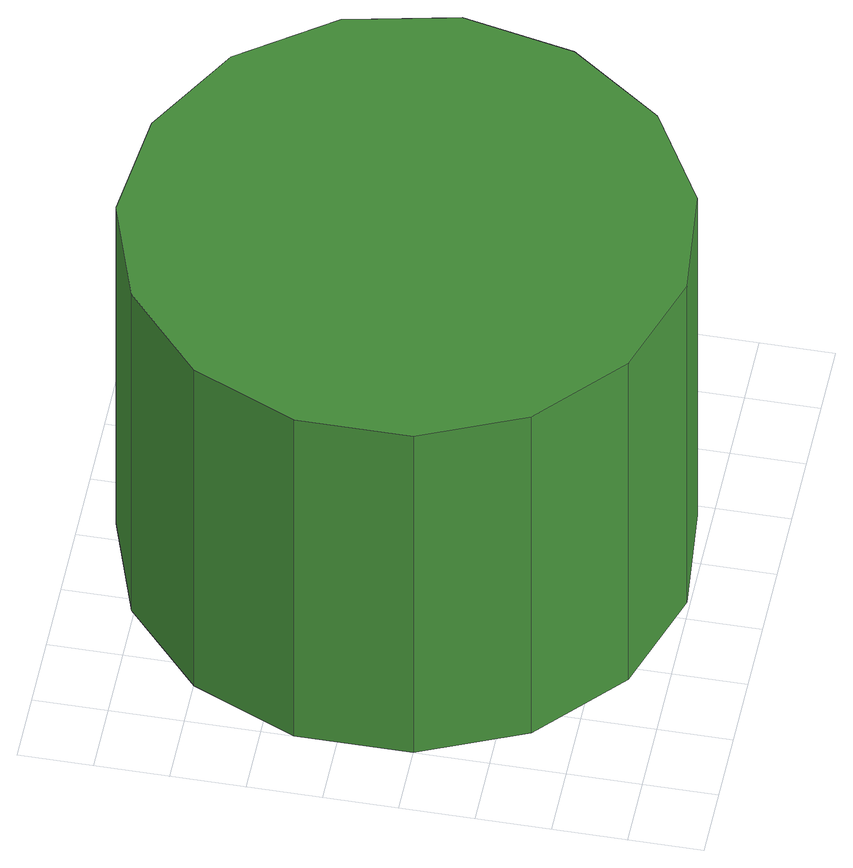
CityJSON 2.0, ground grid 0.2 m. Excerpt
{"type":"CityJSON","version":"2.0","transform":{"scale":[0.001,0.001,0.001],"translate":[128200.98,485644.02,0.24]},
"CityObjects":{
"tree1":{"type":"SolitaryVegetationObject","attributes":{"function":"something"},"geometry":[{"type":"MultiSurface","lod":"1","boundaries":[[[0,1,2,3,4,5,6,7,8,9,10,11,12,13,14]],[[15,16,17,18,19,20,21,22,23,24,25,26,27,28,29]],[[0,29,28,1]],[[1,28,27,2]],[[2,27,26,3]],[[3,26,25,4]],[[4,25,24,5]],[[5,24,23,6]],[[6,23,22,7]],[[7,22,21,8]],[[8,21,20,9]],[[9,20,19,10]],[[10,19,18,11]],[[11,18,17,12]],[[12,17,16,13]],[[13,16,15,14]],[[14,15,29,0]]]}]}
},
"vertices":[
[1490,758,1183],[1425,1064,1183],[1241,1317,1183],[970,1473,1183],[659,1506,1183],[362,1409,1183],[129,1200,1183],[2,914,1183],[2,601,1183],[129,316,1183],[362,106,1183],[659,10,1183],[970,42,1183],[1241,199,1183],[1425,452,1183],[1425,452,5],[1241,199,5],[970,42,5],[659,10,5],[362,106,5],[129,316,5],[2,601,5],[2,914,5],[129,1200,5],[362,1409,5],[659,1506,5],[970,1473,5],[1241,1317,5],[1425,1064,5],[1490,758,5]
]}
